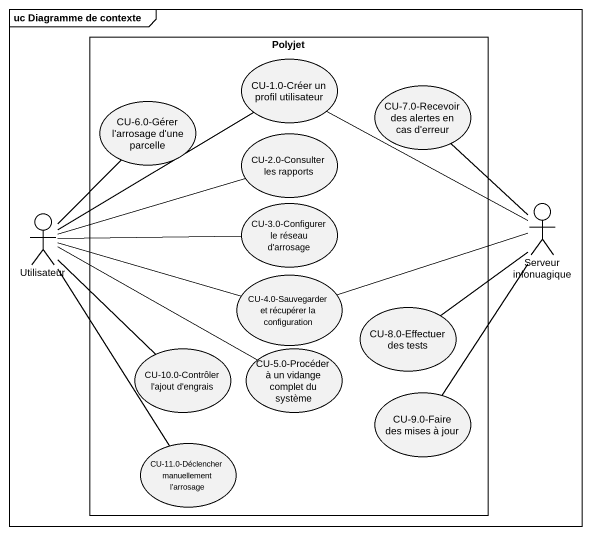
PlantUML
@startuml
mainframe uc Diagramme de contexte
rectangle Polyjet {
  usecase "CU-1.0-Créer un profil utilisateur" as CU_1_0_Créer_un_profil
  usecase "CU-7.0-Recevoir des alertes en cas d'erreur" as CU_7_0_Recevoir_des_alertes
  usecase "CU-6.0-Gérer l'arrosage d'une parcelle" as CU_6_0_Gérer_l_arrosage_d
  usecase "CU-2.0-Consulter les rapports" as CU_2_0_Consulter_les
  usecase "CU-3.0-Configurer le réseau d'arrosage" as CU_3_0_Configurer_le_réseau
  usecase "CU-4.0-Sauvegarder et récupérer la configuration" as CU_4_0_Sauvegarder_et
  usecase "CU-8.0-Effectuer des tests" as CU_8_0_Effectuer_des_tests
  usecase "CU-10.0-Contrôler l'ajout d'engrais" as CU_10_0_Contrôler_l_ajout_d
  usecase "CU-5.0-Procéder à un vidange complet du système" as CU_5_0_Procéder_à_un
  usecase "CU-9.0-Faire des mises à jour" as CU_9_0_Faire_des_mises_à
  usecase "CU-11.0-Déclencher manuellement l'arrosage" as CU_11_0_Déclencher
}
actor Utilisateur
actor "Serveur infonuagique" as Serveur_infonuagique
Utilisateur -up- CU_1_0_Créer_un_profil
Utilisateur -up- CU_6_0_Gérer_l_arrosage_d
Utilisateur -right- CU_2_0_Consulter_les
Utilisateur -right- CU_3_0_Configurer_le_réseau
Utilisateur -right- CU_4_0_Sauvegarder_et
Utilisateur -- CU_10_0_Contrôler_l_ajout_d
Utilisateur -right- CU_5_0_Procéder_à_un
Utilisateur -- CU_11_0_Déclencher
Serveur_infonuagique -up- CU_1_0_Créer_un_profil
Serveur_infonuagique -up- CU_7_0_Recevoir_des_alertes
Serveur_infonuagique -left- CU_4_0_Sauvegarder_et
Serveur_infonuagique -- CU_8_0_Effectuer_des_tests
Serveur_infonuagique -- CU_9_0_Faire_des_mises_à
@enduml
